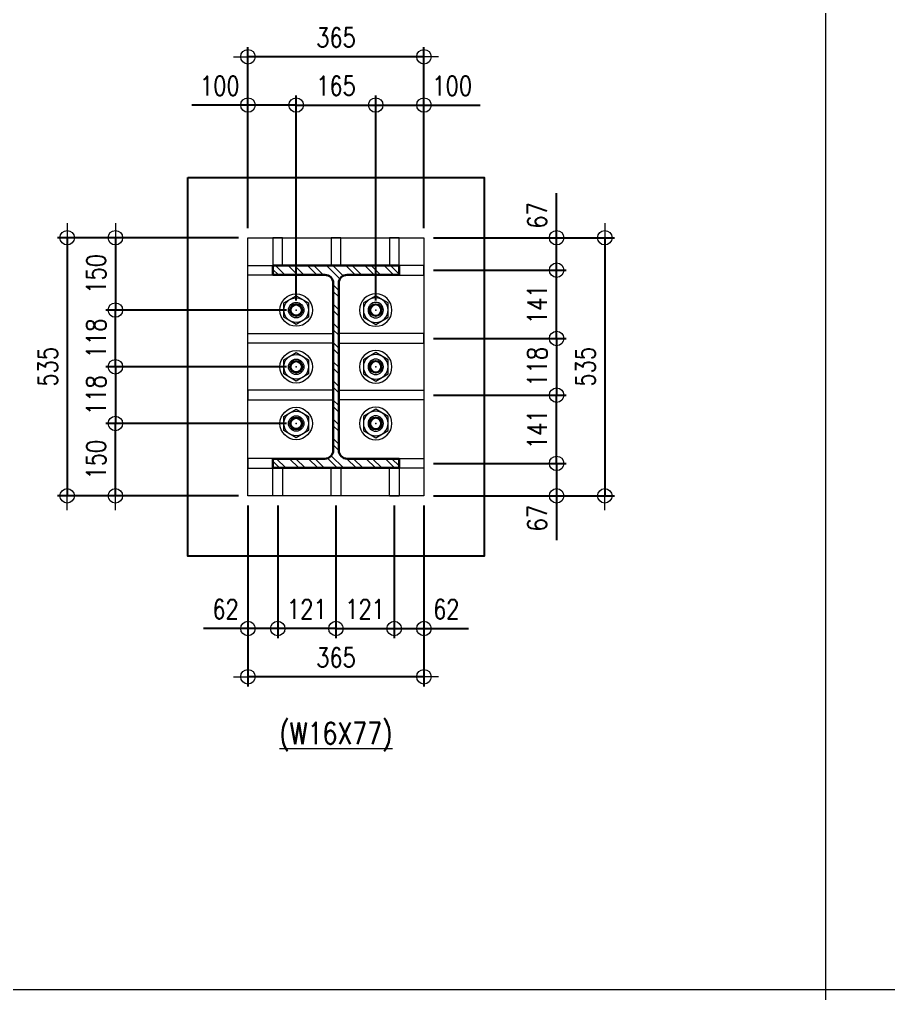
# Model space of a CAD drawing. Header units: millimetres. Extents: x 0 to 437400, y -7936 to 73710.
# Drawn here: x 17768 to 19571, y 4060 to 6079 of the extents above; entities that cross this region are included whole.
import ezdxf

# ---------------------------------------------------------------- set-up
doc = ezdxf.new("R2010")
doc.units = ezdxf.units.MM
doc.header["$LTSCALE"] = 10
doc.header["$MEASUREMENT"] = 0
for name, color, linetype, lineweight in [('BASE PLATE', 5, 'Continuous', 15), ('BOLT', 33, 'Continuous', 20), ('COLUMN', 5, 'Continuous', 30), ('HATCH', 8, 'Continuous', 5), ('PEDESTAL CONCRETE', 3, 'Continuous', 25), ('PLATE', 2, 'Continuous', 18), ('S-ANNO-DIMS', 1, 'Continuous', 5), ('S-Anno-Text', 52, 'Continuous', 15), ('S_Bolt', 9, 'Continuous', 9)]:
    doc.layers.add(name, color=color, linetype=linetype, lineweight=lineweight)
doc.layers.add('GUIDE 000', color=3, linetype='Continuous', lineweight=0, plot=False)
doc.layers.add('S-DETL-GRID', color=62, linetype='Continuous', lineweight=9, plot=False)
doc.styles.add('1', font='simplex.shx', dxfattribs={"width": 0.8, "height": 20})
doc.styles.add('80', font='simplex.shx', dxfattribs={"width": 0.8, "height": 40})
doc.dimstyles.new('DDIM20', dxfattribs={"dimtxt": 40, "dimasz": 0.4, "dimexe": 20, "dimexo": 20, "dimgap": 20, "dimtad": 1, "dimdec": 0, "dimrnd": 1, "dimdsep": 46, "dimtxsty": '80', "dimblk1": 'ESCADIM_ARW', "dimblk2": 'ESCADIM_ARW', "dimsah": 1, "dimcen": 50, "dimclrd": 1, "dimclre": 1, "dimclrt": 52, "dimadec": 0, "dimazin": 0, "dimtfac": 1, "dimtdec": 0, "dimtofl": 0, "dimtmove": 0, "dimatfit": 3, "dimldrblk": 'ESCADIM_ARW', "dimfxl": 1, "dimtolj": 1, "dimtzin": 0, "dimarcsym": 0})

# ---------------------------------------------------------------- blocks, each defined once
blk = doc.blocks.new('A$C2DA53F6D')
blk.add_circle((0, -16.6), 18.9)
at = {"color": 1}
for radius in [9, 6.03]:
    blk.add_circle((0, -16.6), radius, dxfattribs=at)
at = {"layer": 'GUIDE 000'}
blk.add_point((0, -16.6), dxfattribs=at)
at = {"layer": 'S_Bolt', "color": 9, "linetype": 'Continuous', "ltscale": 0.5}
blk.add_lwpolyline([(-14.4, -24.9), (-14.4, -8.3), (0, 0), (14.4, -8.3), (14.4, -24.9), (0, -33.3)], close=True, dxfattribs=at)
at = {"layer": 'S_Bolt', "color": 251, "linetype": 'Continuous', "ltscale": 0.5}
blk.add_circle((0, -16.6), 14.4, dxfattribs=at)
blk = doc.blocks.new('ESCADIM_ARW')
at = {"color": 9}
blk.add_line((75, 0), (-75, 0), dxfattribs=at)
blk.add_circle((0, 0), 37.5, dxfattribs=at)
blk = doc.blocks.new('*D172')
at = {"layer": 'Defpoints', "color": 0, "transparency": 16777216}
for p in [(18242.3, 6002), (18242.3, 5627), (18607.3, 5627)]:
    blk.add_point(p, dxfattribs=at)
at = {"layer": 'S-ANNO-DIMS', "color": 1, "lineweight": -2, "transparency": 16777216}
for p, q in [((18242.3, 5647), (18242.3, 6022)), ((18607.3, 5647), (18607.3, 6022)), ((18606.9, 6002), (18242.7, 6002))]:
    blk.add_line(p, q, dxfattribs=at)
at = {"layer": 'S-ANNO-DIMS', "color": 1, "lineweight": -2, "transparency": 16777216, "xscale": 0.4, "yscale": 0.4, "zscale": 0.4, "rotation": 180}
blk.add_blockref('ESCADIM_ARW', (18242.3, 6002), dxfattribs=at)
at = {"layer": 'S-ANNO-DIMS', "color": 1, "lineweight": -2, "transparency": 16777216, "xscale": 0.4, "yscale": 0.4, "zscale": 0.4}
blk.add_blockref('ESCADIM_ARW', (18607.3, 6002), dxfattribs=at)
at = {"layer": 'S-ANNO-DIMS', "color": 52, "transparency": 16777216, "insert": (18424.8, 6042), "char_height": 40, "attachment_point": 5, "style": '80'}
blk.add_mtext('\\A1;365', dxfattribs=at)
blk = doc.blocks.new('*D173')
at = {"layer": 'Defpoints', "color": 0, "transparency": 16777216}
for p in [(18242.3, 5902), (18242.3, 5627), (18342.3, 5477)]:
    blk.add_point(p, dxfattribs=at)
at = {"layer": 'S-ANNO-DIMS', "color": 1, "lineweight": -2, "transparency": 16777216}
for p, q in [((18242.3, 5647), (18242.3, 5922)), ((18342.3, 5497), (18342.3, 5922)), ((18242.3, 5902), (18125.7, 5902)), ((18341.9, 5902), (18242.7, 5902))]:
    blk.add_line(p, q, dxfattribs=at)
at = {"layer": 'S-ANNO-DIMS', "color": 1, "lineweight": -2, "transparency": 16777216, "xscale": 0.4, "yscale": 0.4, "zscale": 0.4, "rotation": 180}
blk.add_blockref('ESCADIM_ARW', (18242.3, 5902), dxfattribs=at)
at = {"layer": 'S-ANNO-DIMS', "color": 1, "lineweight": -2, "transparency": 16777216, "xscale": 0.4, "yscale": 0.4, "zscale": 0.4}
blk.add_blockref('ESCADIM_ARW', (18342.3, 5902), dxfattribs=at)
at = {"layer": 'S-ANNO-DIMS', "color": 52, "transparency": 16777216, "insert": (18183.8, 5942), "char_height": 40, "attachment_point": 5, "style": '80'}
blk.add_mtext('\\A1;100', dxfattribs=at)
blk = doc.blocks.new('*D174')
at = {"layer": 'Defpoints', "color": 0, "transparency": 16777216}
for p in [(18607.3, 5902), (18607.3, 5627), (18507.3, 5477)]:
    blk.add_point(p, dxfattribs=at)
at = {"layer": 'S-ANNO-DIMS', "color": 1, "lineweight": -2, "transparency": 16777216}
for p, q in [((18507.3, 5497), (18507.3, 5922)), ((18607.3, 5647), (18607.3, 5922)), ((18507.7, 5902), (18606.9, 5902)), ((18607.3, 5902), (18723.8, 5902))]:
    blk.add_line(p, q, dxfattribs=at)
at = {"layer": 'S-ANNO-DIMS', "color": 1, "lineweight": -2, "transparency": 16777216, "xscale": 0.4, "yscale": 0.4, "zscale": 0.4, "rotation": 180}
blk.add_blockref('ESCADIM_ARW', (18507.3, 5902), dxfattribs=at)
at = {"layer": 'S-ANNO-DIMS', "color": 1, "lineweight": -2, "transparency": 16777216, "xscale": 0.4, "yscale": 0.4, "zscale": 0.4}
blk.add_blockref('ESCADIM_ARW', (18607.3, 5902), dxfattribs=at)
at = {"layer": 'S-ANNO-DIMS', "color": 52, "transparency": 16777216, "insert": (18665.7, 5942), "char_height": 40, "attachment_point": 5, "style": '80'}
blk.add_mtext('\\A1;100', dxfattribs=at)
blk = doc.blocks.new('*D175')
at = {"layer": 'Defpoints', "color": 0, "transparency": 16777216}
for p in [(18507.3, 5902), (18342.3, 5477), (18507.3, 5477)]:
    blk.add_point(p, dxfattribs=at)
at = {"layer": 'S-ANNO-DIMS', "color": 1, "lineweight": -2, "transparency": 16777216}
for p, q in [((18342.3, 5497), (18342.3, 5922)), ((18507.3, 5497), (18507.3, 5922)), ((18342.7, 5902), (18506.9, 5902))]:
    blk.add_line(p, q, dxfattribs=at)
at = {"layer": 'S-ANNO-DIMS', "color": 1, "lineweight": -2, "transparency": 16777216, "xscale": 0.4, "yscale": 0.4, "zscale": 0.4, "rotation": 180}
blk.add_blockref('ESCADIM_ARW', (18342.3, 5902), dxfattribs=at)
at = {"layer": 'S-ANNO-DIMS', "color": 1, "lineweight": -2, "transparency": 16777216, "xscale": 0.4, "yscale": 0.4, "zscale": 0.4}
blk.add_blockref('ESCADIM_ARW', (18507.3, 5902), dxfattribs=at)
at = {"layer": 'S-ANNO-DIMS', "color": 52, "transparency": 16777216, "insert": (18424.8, 5942), "char_height": 40, "attachment_point": 5, "style": '80'}
blk.add_mtext('\\A1;165', dxfattribs=at)
blk = doc.blocks.new('*D181')
at = {"layer": 'Defpoints', "color": 0, "transparency": 16777216}
for p in [(18242.3, 5627), (17867.3, 5092), (18242.3, 5092)]:
    blk.add_point(p, dxfattribs=at)
at = {"layer": 'S-ANNO-DIMS', "color": 1, "lineweight": -2, "transparency": 16777216}
for p, q in [((18222.3, 5627), (17847.3, 5627)), ((17867.3, 5626.6), (17867.3, 5092.4)), ((18222.3, 5092), (17847.3, 5092))]:
    blk.add_line(p, q, dxfattribs=at)
at = {"layer": 'S-ANNO-DIMS', "color": 1, "lineweight": -2, "transparency": 16777216, "xscale": 0.4, "yscale": 0.4, "zscale": 0.4}
for p, rotation in [((17867.3, 5627), 90), ((17867.3, 5092), 270)]:
    blk.add_blockref('ESCADIM_ARW', p, dxfattribs=dict(at, rotation=rotation))
at = {"layer": 'S-ANNO-DIMS', "color": 52, "transparency": 16777216, "insert": (17827.3, 5359.5), "char_height": 40, "attachment_point": 5, "rotation": 90, "style": '80'}
blk.add_mtext('\\A1;535', dxfattribs=at)
blk = doc.blocks.new('*D182')
at = {"layer": 'Defpoints', "color": 0, "transparency": 16777216}
for p in [(17967.3, 5242), (18342.3, 5242), (18242.3, 5092)]:
    blk.add_point(p, dxfattribs=at)
at = {"layer": 'S-ANNO-DIMS', "color": 1, "lineweight": -2, "transparency": 16777216}
for p, q in [((18322.3, 5242), (17947.3, 5242)), ((17967.3, 5092.4), (17967.3, 5241.6)), ((18222.3, 5092), (17947.3, 5092))]:
    blk.add_line(p, q, dxfattribs=at)
at = {"layer": 'S-ANNO-DIMS', "color": 1, "lineweight": -2, "transparency": 16777216, "xscale": 0.4, "yscale": 0.4, "zscale": 0.4}
for p, rotation in [((17967.3, 5242), 90), ((17967.3, 5092), 270)]:
    blk.add_blockref('ESCADIM_ARW', p, dxfattribs=dict(at, rotation=rotation))
at = {"layer": 'S-ANNO-DIMS', "color": 52, "transparency": 16777216, "insert": (17927.3, 5167), "char_height": 40, "attachment_point": 5, "rotation": 90, "style": '80'}
blk.add_mtext('\\A1;150', dxfattribs=at)
blk = doc.blocks.new('*D183')
at = {"layer": 'Defpoints', "color": 0, "transparency": 16777216}
for p in [(18342.3, 5359.5), (17967.3, 5242), (18342.3, 5242)]:
    blk.add_point(p, dxfattribs=at)
at = {"layer": 'S-ANNO-DIMS', "color": 1, "lineweight": -2, "transparency": 16777216}
for p, q in [((18322.3, 5359.5), (17947.3, 5359.5)), ((17967.3, 5359.1), (17967.3, 5242.4)), ((18322.3, 5242), (17947.3, 5242))]:
    blk.add_line(p, q, dxfattribs=at)
at = {"layer": 'S-ANNO-DIMS', "color": 1, "lineweight": -2, "transparency": 16777216, "xscale": 0.4, "yscale": 0.4, "zscale": 0.4}
for p, rotation in [((17967.3, 5359.5), 90), ((17967.3, 5242), 270)]:
    blk.add_blockref('ESCADIM_ARW', p, dxfattribs=dict(at, rotation=rotation))
at = {"layer": 'S-ANNO-DIMS', "color": 52, "transparency": 16777216, "insert": (17927.3, 5300.7), "char_height": 40, "attachment_point": 5, "rotation": 90, "style": '80'}
blk.add_mtext('\\A1;118', dxfattribs=at)
blk = doc.blocks.new('*D184')
at = {"layer": 'Defpoints', "color": 0, "transparency": 16777216}
for p in [(18242.3, 5627), (17967.3, 5477), (18342.3, 5477)]:
    blk.add_point(p, dxfattribs=at)
at = {"layer": 'S-ANNO-DIMS', "color": 1, "lineweight": -2, "transparency": 16777216}
for p, q in [((18222.3, 5627), (17947.3, 5627)), ((17967.3, 5626.6), (17967.3, 5477.4)), ((18322.3, 5477), (17947.3, 5477))]:
    blk.add_line(p, q, dxfattribs=at)
at = {"layer": 'S-ANNO-DIMS', "color": 1, "lineweight": -2, "transparency": 16777216, "xscale": 0.4, "yscale": 0.4, "zscale": 0.4}
for p, rotation in [((17967.3, 5627), 90), ((17967.3, 5477), 270)]:
    blk.add_blockref('ESCADIM_ARW', p, dxfattribs=dict(at, rotation=rotation))
at = {"layer": 'S-ANNO-DIMS', "color": 52, "transparency": 16777216, "insert": (17927.3, 5552), "char_height": 40, "attachment_point": 5, "rotation": 90, "style": '80'}
blk.add_mtext('\\A1;150', dxfattribs=at)
blk = doc.blocks.new('*D185')
at = {"layer": 'Defpoints', "color": 0, "transparency": 16777216}
for p in [(17967.3, 5477), (18342.3, 5477), (18342.3, 5359.5)]:
    blk.add_point(p, dxfattribs=at)
at = {"layer": 'S-ANNO-DIMS', "color": 1, "lineweight": -2, "transparency": 16777216}
for p, q in [((18322.3, 5477), (17947.3, 5477)), ((17967.3, 5359.9), (17967.3, 5476.6)), ((18322.3, 5359.5), (17947.3, 5359.5))]:
    blk.add_line(p, q, dxfattribs=at)
at = {"layer": 'S-ANNO-DIMS', "color": 1, "lineweight": -2, "transparency": 16777216, "xscale": 0.4, "yscale": 0.4, "zscale": 0.4}
for p, rotation in [((17967.3, 5477), 90), ((17967.3, 5359.5), 270)]:
    blk.add_blockref('ESCADIM_ARW', p, dxfattribs=dict(at, rotation=rotation))
at = {"layer": 'S-ANNO-DIMS', "color": 52, "transparency": 16777216, "insert": (17927.3, 5418.2), "char_height": 40, "attachment_point": 5, "rotation": 90, "style": '80'}
blk.add_mtext('\\A1;118', dxfattribs=at)
blk = doc.blocks.new('*D186')
at = {"layer": 'Defpoints', "color": 0, "transparency": 16777216}
for p in [(18242.3, 5092), (18607.3, 5092), (18242.3, 4717)]:
    blk.add_point(p, dxfattribs=at)
at = {"layer": 'S-ANNO-DIMS', "color": 1, "lineweight": -2, "transparency": 16777216}
for p, q in [((18242.3, 5072), (18242.3, 4697)), ((18607.3, 5072), (18607.3, 4697)), ((18606.9, 4717), (18242.7, 4717))]:
    blk.add_line(p, q, dxfattribs=at)
at = {"layer": 'S-ANNO-DIMS', "color": 1, "lineweight": -2, "transparency": 16777216, "xscale": 0.4, "yscale": 0.4, "zscale": 0.4, "rotation": 180}
blk.add_blockref('ESCADIM_ARW', (18242.3, 4717), dxfattribs=at)
at = {"layer": 'S-ANNO-DIMS', "color": 1, "lineweight": -2, "transparency": 16777216, "xscale": 0.4, "yscale": 0.4, "zscale": 0.4}
blk.add_blockref('ESCADIM_ARW', (18607.3, 4717), dxfattribs=at)
at = {"layer": 'S-ANNO-DIMS', "color": 52, "transparency": 16777216, "insert": (18424.8, 4757), "char_height": 40, "attachment_point": 5, "style": '80'}
blk.add_mtext('\\A1;365', dxfattribs=at)
blk = doc.blocks.new('*D187')
at = {"layer": 'Defpoints', "color": 0, "transparency": 16777216}
for p in [(18304, 5092), (18424.8, 5092), (18304, 4817)]:
    blk.add_point(p, dxfattribs=at)
at = {"layer": 'S-ANNO-DIMS', "color": 1, "lineweight": -2, "transparency": 16777216}
for p, q in [((18304, 5072), (18304, 4797)), ((18424.8, 5072), (18424.8, 4797)), ((18424.4, 4817), (18304.4, 4817))]:
    blk.add_line(p, q, dxfattribs=at)
at = {"layer": 'S-ANNO-DIMS', "color": 1, "lineweight": -2, "transparency": 16777216, "xscale": 0.4, "yscale": 0.4, "zscale": 0.4, "rotation": 180}
blk.add_blockref('ESCADIM_ARW', (18304, 4817), dxfattribs=at)
at = {"layer": 'S-ANNO-DIMS', "color": 1, "lineweight": -2, "transparency": 16777216, "xscale": 0.4, "yscale": 0.4, "zscale": 0.4}
blk.add_blockref('ESCADIM_ARW', (18424.8, 4817), dxfattribs=at)
at = {"layer": 'S-ANNO-DIMS', "color": 52, "transparency": 16777216, "insert": (18364.4, 4857), "char_height": 40, "attachment_point": 5, "style": '80'}
blk.add_mtext('\\A1;121', dxfattribs=at)
blk = doc.blocks.new('*D188')
at = {"layer": 'Defpoints', "color": 0, "transparency": 16777216}
for p in [(18545.5, 5091.7), (18607.3, 5092), (18607.3, 4817)]:
    blk.add_point(p, dxfattribs=at)
at = {"layer": 'S-ANNO-DIMS', "color": 1, "lineweight": -2, "transparency": 16777216}
for p, q in [((18545.5, 5071.7), (18545.5, 4797)), ((18607.3, 5072), (18607.3, 4797)), ((18545.9, 4817), (18606.9, 4817)), ((18607.3, 4817), (18699.5, 4817))]:
    blk.add_line(p, q, dxfattribs=at)
at = {"layer": 'S-ANNO-DIMS', "color": 1, "lineweight": -2, "transparency": 16777216, "xscale": 0.4, "yscale": 0.4, "zscale": 0.4, "rotation": 180}
blk.add_blockref('ESCADIM_ARW', (18545.5, 4817), dxfattribs=at)
at = {"layer": 'S-ANNO-DIMS', "color": 1, "lineweight": -2, "transparency": 16777216, "xscale": 0.4, "yscale": 0.4, "zscale": 0.4}
blk.add_blockref('ESCADIM_ARW', (18607.3, 4817), dxfattribs=at)
at = {"layer": 'S-ANNO-DIMS', "color": 52, "transparency": 16777216, "insert": (18653.6, 4857), "char_height": 40, "attachment_point": 5, "style": '80'}
blk.add_mtext('\\A1;62', dxfattribs=at)
blk = doc.blocks.new('*D189')
at = {"layer": 'Defpoints', "color": 0, "transparency": 16777216}
for p in [(18424.8, 5092), (18545.5, 5091.7), (18545.5, 4817)]:
    blk.add_point(p, dxfattribs=at)
at = {"layer": 'S-ANNO-DIMS', "color": 1, "lineweight": -2, "transparency": 16777216}
for p, q in [((18424.8, 5072), (18424.8, 4797)), ((18545.5, 5071.7), (18545.5, 4797)), ((18425.2, 4817), (18545.1, 4817))]:
    blk.add_line(p, q, dxfattribs=at)
at = {"layer": 'S-ANNO-DIMS', "color": 1, "lineweight": -2, "transparency": 16777216, "xscale": 0.4, "yscale": 0.4, "zscale": 0.4, "rotation": 180}
blk.add_blockref('ESCADIM_ARW', (18424.8, 4817), dxfattribs=at)
at = {"layer": 'S-ANNO-DIMS', "color": 1, "lineweight": -2, "transparency": 16777216, "xscale": 0.4, "yscale": 0.4, "zscale": 0.4}
blk.add_blockref('ESCADIM_ARW', (18545.5, 4817), dxfattribs=at)
at = {"layer": 'S-ANNO-DIMS', "color": 52, "transparency": 16777216, "insert": (18485.1, 4857), "char_height": 40, "attachment_point": 5, "style": '80'}
blk.add_mtext('\\A1;121', dxfattribs=at)
blk = doc.blocks.new('*D190')
at = {"layer": 'Defpoints', "color": 0, "transparency": 16777216}
for p in [(18242.3, 5092), (18304, 5091.7), (18242.3, 4817)]:
    blk.add_point(p, dxfattribs=at)
at = {"layer": 'S-ANNO-DIMS', "color": 1, "lineweight": -2, "transparency": 16777216}
for p, q in [((18242.3, 5072), (18242.3, 4797)), ((18304, 5071.7), (18304, 4797)), ((18242.3, 4817), (18150, 4817)), ((18303.6, 4817), (18242.7, 4817))]:
    blk.add_line(p, q, dxfattribs=at)
at = {"layer": 'S-ANNO-DIMS', "color": 1, "lineweight": -2, "transparency": 16777216, "xscale": 0.4, "yscale": 0.4, "zscale": 0.4, "rotation": 180}
blk.add_blockref('ESCADIM_ARW', (18242.3, 4817), dxfattribs=at)
at = {"layer": 'S-ANNO-DIMS', "color": 1, "lineweight": -2, "transparency": 16777216, "xscale": 0.4, "yscale": 0.4, "zscale": 0.4}
blk.add_blockref('ESCADIM_ARW', (18304, 4817), dxfattribs=at)
at = {"layer": 'S-ANNO-DIMS', "color": 52, "transparency": 16777216, "insert": (18195.9, 4857), "char_height": 40, "attachment_point": 5, "style": '80'}
blk.add_mtext('\\A1;62', dxfattribs=at)
blk = doc.blocks.new('*D211')
at = {"layer": 'Defpoints', "color": 0, "transparency": 16777216}
for p in [(18607.3, 5627), (18607.3, 5092), (18982.3, 5092)]:
    blk.add_point(p, dxfattribs=at)
at = {"layer": 'S-ANNO-DIMS', "color": 1, "lineweight": -2, "transparency": 16777216}
for p, q in [((18627.3, 5627), (19002.3, 5627)), ((18982.3, 5626.6), (18982.3, 5092.4)), ((18627.3, 5092), (19002.3, 5092))]:
    blk.add_line(p, q, dxfattribs=at)
at = {"layer": 'S-ANNO-DIMS', "color": 1, "lineweight": -2, "transparency": 16777216, "xscale": 0.4, "yscale": 0.4, "zscale": 0.4}
for p, rotation in [((18982.3, 5627), 90), ((18982.3, 5092), 270)]:
    blk.add_blockref('ESCADIM_ARW', p, dxfattribs=dict(at, rotation=rotation))
at = {"layer": 'S-ANNO-DIMS', "color": 52, "transparency": 16777216, "insert": (18942.3, 5359.5), "char_height": 40, "attachment_point": 5, "rotation": 90, "style": '80'}
blk.add_mtext('\\A1;535', dxfattribs=at)
blk = doc.blocks.new('*D212')
at = {"layer": 'Defpoints', "color": 0, "transparency": 16777216}
for p in [(18607.3, 5300.7), (18882.3, 5300.7), (18607.3, 5159.3)]:
    blk.add_point(p, dxfattribs=at)
at = {"layer": 'S-ANNO-DIMS', "color": 1, "lineweight": -2, "transparency": 16777216}
for p, q in [((18627.3, 5300.7), (18902.3, 5300.7)), ((18882.3, 5159.7), (18882.3, 5300.3)), ((18627.3, 5159.3), (18902.3, 5159.3))]:
    blk.add_line(p, q, dxfattribs=at)
at = {"layer": 'S-ANNO-DIMS', "color": 1, "lineweight": -2, "transparency": 16777216, "xscale": 0.4, "yscale": 0.4, "zscale": 0.4}
for p, rotation in [((18882.3, 5300.7), 90), ((18882.3, 5159.3), 270)]:
    blk.add_blockref('ESCADIM_ARW', p, dxfattribs=dict(at, rotation=rotation))
at = {"layer": 'S-ANNO-DIMS', "color": 52, "transparency": 16777216, "insert": (18842.3, 5230), "char_height": 40, "attachment_point": 5, "rotation": 90, "style": '80'}
blk.add_mtext('\\A1;141', dxfattribs=at)
blk = doc.blocks.new('*D213')
at = {"layer": 'Defpoints', "color": 0, "transparency": 16777216}
for p in [(18607.3, 5418.2), (18607.3, 5300.7), (18882.3, 5300.7)]:
    blk.add_point(p, dxfattribs=at)
at = {"layer": 'S-ANNO-DIMS', "color": 1, "lineweight": -2, "transparency": 16777216}
for p, q in [((18627.3, 5418.2), (18902.3, 5418.2)), ((18882.3, 5417.8), (18882.3, 5301.1)), ((18627.3, 5300.7), (18902.3, 5300.7))]:
    blk.add_line(p, q, dxfattribs=at)
at = {"layer": 'S-ANNO-DIMS', "color": 1, "lineweight": -2, "transparency": 16777216, "xscale": 0.4, "yscale": 0.4, "zscale": 0.4}
for p, rotation in [((18882.3, 5418.2), 90), ((18882.3, 5300.7), 270)]:
    blk.add_blockref('ESCADIM_ARW', p, dxfattribs=dict(at, rotation=rotation))
at = {"layer": 'S-ANNO-DIMS', "color": 52, "transparency": 16777216, "insert": (18842.3, 5359.5), "char_height": 40, "attachment_point": 5, "rotation": 90, "style": '80'}
blk.add_mtext('\\A1;118', dxfattribs=at)
blk = doc.blocks.new('*D214')
at = {"layer": 'Defpoints', "color": 0, "transparency": 16777216}
for p in [(18607.3, 5627), (18882.3, 5627), (18607.3, 5559.7)]:
    blk.add_point(p, dxfattribs=at)
at = {"layer": 'S-ANNO-DIMS', "color": 1, "lineweight": -2, "transparency": 16777216}
for p, q in [((18882.3, 5627), (18882.3, 5719.2)), ((18627.3, 5627), (18902.3, 5627)), ((18882.3, 5560.1), (18882.3, 5626.6)), ((18627.3, 5559.7), (18902.3, 5559.7))]:
    blk.add_line(p, q, dxfattribs=at)
at = {"layer": 'S-ANNO-DIMS', "color": 1, "lineweight": -2, "transparency": 16777216, "xscale": 0.4, "yscale": 0.4, "zscale": 0.4}
for p, rotation in [((18882.3, 5627), 90), ((18882.3, 5559.7), 270)]:
    blk.add_blockref('ESCADIM_ARW', p, dxfattribs=dict(at, rotation=rotation))
at = {"layer": 'S-ANNO-DIMS', "color": 52, "transparency": 16777216, "insert": (18842.3, 5673.3), "char_height": 40, "attachment_point": 5, "rotation": 90, "style": '80'}
blk.add_mtext('\\A1;67', dxfattribs=at)
blk = doc.blocks.new('*D215')
at = {"layer": 'Defpoints', "color": 0, "transparency": 16777216}
for p in [(18607.3, 5559.7), (18882.3, 5559.7), (18607.3, 5418.2)]:
    blk.add_point(p, dxfattribs=at)
at = {"layer": 'S-ANNO-DIMS', "color": 1, "lineweight": -2, "transparency": 16777216}
for p, q in [((18627.3, 5559.7), (18902.3, 5559.7)), ((18882.3, 5418.6), (18882.3, 5559.3)), ((18627.3, 5418.2), (18902.3, 5418.2))]:
    blk.add_line(p, q, dxfattribs=at)
at = {"layer": 'S-ANNO-DIMS', "color": 1, "lineweight": -2, "transparency": 16777216, "xscale": 0.4, "yscale": 0.4, "zscale": 0.4}
for p, rotation in [((18882.3, 5559.7), 90), ((18882.3, 5418.2), 270)]:
    blk.add_blockref('ESCADIM_ARW', p, dxfattribs=dict(at, rotation=rotation))
at = {"layer": 'S-ANNO-DIMS', "color": 52, "transparency": 16777216, "insert": (18842.3, 5489), "char_height": 40, "attachment_point": 5, "rotation": 90, "style": '80'}
blk.add_mtext('\\A1;141', dxfattribs=at)
blk = doc.blocks.new('*D216')
at = {"layer": 'Defpoints', "color": 0, "transparency": 16777216}
for p in [(18607.3, 5159.3), (18607.3, 5092), (18882.3, 5092)]:
    blk.add_point(p, dxfattribs=at)
at = {"layer": 'S-ANNO-DIMS', "color": 1, "lineweight": -2, "transparency": 16777216}
for p, q in [((18627.3, 5159.3), (18902.3, 5159.3)), ((18882.3, 5158.9), (18882.3, 5092.4)), ((18627.3, 5092), (18902.3, 5092)), ((18882.3, 5092), (18882.3, 4999.8))]:
    blk.add_line(p, q, dxfattribs=at)
at = {"layer": 'S-ANNO-DIMS', "color": 1, "lineweight": -2, "transparency": 16777216, "xscale": 0.4, "yscale": 0.4, "zscale": 0.4}
for p, rotation in [((18882.3, 5159.3), 90), ((18882.3, 5092), 270)]:
    blk.add_blockref('ESCADIM_ARW', p, dxfattribs=dict(at, rotation=rotation))
at = {"layer": 'S-ANNO-DIMS', "color": 52, "transparency": 16777216, "insert": (18842.3, 5045.7), "char_height": 40, "attachment_point": 5, "rotation": 90, "style": '80'}
blk.add_mtext('\\A1;67', dxfattribs=at)

msp = doc.modelspace()

# ---------------------------------------------------------------- hatches: boundary and pattern name
at = {"layer": 'HATCH'}
h = msp.add_hatch(dxfattribs=at)
h.set_pattern_fill('ANSI32', color=256, scale=75, angle=90, style=0)
h.set_pattern_definition([(135, (-12736.25, -15593), (-19.887378, -19.887378), []), (135, (-12736.25, -15579.742), (-19.887378, -19.887378), [])])
edge = h.paths.add_edge_path()
edge.add_line((18424.75, 5149.69599), (18294.0035, 5149.69599))
edge.add_line((18294.0035, 5149.69599), (18294.0035, 5168.99999))
edge.add_line((18294.0035, 5168.99999), (18401.763, 5168.99999))
edge.add_arc((18401.763, 5186.20849), 17.2085, 270, 360)
edge.add_line((18418.9715, 5186.20849), (18418.9715, 5532.79149))
edge.add_arc((18401.763, 5532.79149), 17.2085, 0, 90)
edge.add_line((18401.763, 5549.99999), (18294.0035, 5549.99999))
edge.add_line((18294.0035, 5549.99999), (18294.0035, 5569.30399))
edge.add_line((18294.0035, 5569.30399), (18555.4965, 5569.30399))
edge.add_line((18555.4965, 5569.30399), (18555.4965, 5549.99999))
edge.add_line((18555.4965, 5549.99999), (18447.737, 5549.99999))
edge.add_arc((18447.737, 5532.79149), 17.2085, 90, 180)
edge.add_line((18430.5285, 5532.79149), (18430.5285, 5186.20849))
edge.add_arc((18447.737, 5186.20849), 17.2085, 180, 270)
edge.add_line((18447.737, 5168.99999), (18555.4965, 5168.99999))
edge.add_line((18555.4965, 5168.99999), (18555.4965, 5149.69599))
edge.add_line((18555.4965, 5149.69599), (18424.75, 5149.69599))

# ---------------------------------------------------------------- linework, layer by layer
for centre in [(18342.25, 5476.99999), (18507.25, 5476.99999), (18342.25, 5359.49999), (18507.25, 5359.49999), (18342.25, 5241.99999), (18507.25, 5241.99999)]:
    msp.add_circle(centre, 12.5)
at = {"layer": 'BASE PLATE'}
msp.add_lwpolyline([(18242.25, 5626.99999), (18607.25, 5626.99999), (18607.25, 5091.99999), (18242.25, 5091.99999)], close=True, dxfattribs=at)
msp.add_lwpolyline([(18242.25, 5626.99999), (18607.25, 5626.99999), (18607.25, 5091.99999), (18242.25, 5091.99999)], close=True, dxfattribs=at)
at = {"layer": 'COLUMN'}
msp.add_lwpolyline([(18424.75, 5149.69599), (18294.0035, 5149.69599), (18294.0035, 5168.99999), (18401.763, 5168.99999, 0.4142135624), (18418.9715, 5186.20849), (18418.9715, 5532.79149, 0.4142135624), (18401.763, 5549.99999), (18294.0035, 5549.99999), (18294.0035, 5569.30399), (18555.4965, 5569.30399), (18555.4965, 5549.99999), (18447.737, 5549.99999, 0.4142135624), (18430.5285, 5532.79149), (18430.5285, 5186.20849, 0.4142135624), (18447.737, 5168.99999), (18555.4965, 5168.99999), (18555.4965, 5149.69599), (18424.75, 5149.69599)], format="xyb", dxfattribs=at)
at = {"layer": 'PEDESTAL CONCRETE'}
msp.add_lwpolyline([(18117.25, 5751.99999), (18732.25, 5751.99999), (18732.25, 4966.99999), (18117.25, 4966.99999)], close=True, dxfattribs=at)
at = {"layer": 'PLATE'}
for points in [[(18294.0035, 5569.30399), (18314.0035, 5569.30399), (18314.0035, 5626.99999), (18294.0035, 5626.99999)], [(18414.75, 5569.30399), (18434.75, 5569.30399), (18434.75, 5626.99999), (18414.75, 5626.99999)], [(18535.4965, 5568.95599), (18555.4965, 5568.95599), (18555.4965, 5626.65199), (18535.4965, 5626.65199)], [(18242.25, 5549.65199), (18242.25, 5569.65199), (18294.0035, 5569.65199), (18294.0035, 5549.65199)], [(18607.25, 5549.65199), (18607.25, 5569.65199), (18555.4965, 5569.65199), (18555.4965, 5549.65199)], [(18242.25, 5408.24999), (18242.25, 5428.24999), (18418.9715, 5428.24999), (18418.9715, 5408.24999)], [(18607.25, 5408.24999), (18607.25, 5428.24999), (18430.5285, 5428.24999), (18430.5285, 5408.24999)], [(18242.25, 5310.74999), (18242.25, 5290.74999), (18418.9715, 5290.74999), (18418.9715, 5310.74999)], [(18607.25, 5310.74999), (18607.25, 5290.74999), (18430.5285, 5290.74999), (18430.5285, 5310.74999)], [(18242.25, 5169.34799), (18242.25, 5149.34799), (18294.0035, 5149.34799), (18294.0035, 5169.34799)], [(18607.25, 5169.34799), (18607.25, 5149.34799), (18555.4965, 5149.34799), (18555.4965, 5169.34799)], [(18294.0035, 5149.69599), (18314.0035, 5149.69599), (18314.0035, 5091.99999), (18294.0035, 5091.99999)], [(18414.75, 5149.69599), (18434.75, 5149.69599), (18434.75, 5091.99999), (18414.75, 5091.99999)], [(18535.4965, 5149.34799), (18555.4965, 5149.34799), (18555.4965, 5091.65199), (18535.4965, 5091.65199)]]:
    msp.add_lwpolyline(points, close=True, dxfattribs=at)
at = {"layer": 'S-DETL-GRID'}
for p, q in [((19440, 10169.99998), (19440, 0)), ((29160, 4067.99999), (14580, 4067.99999))]:
    msp.add_line(p, q, dxfattribs=at)

# ---------------------------------------------------------------- block references
at = {"layer": 'BOLT', "rotation": 180}
for p, xscale, yscale, zscale in [((18342.25, 5447.43913), 1.77777765819833, 1.77777765819833, 1.77777765819833), ((18507.25, 5447.43913), -1.77777765819833, 1.77777765818014, 1.777777658143876), ((18342.25, 5329.93913), 1.77777765819833, 1.77777765819833, 1.77777765819833), ((18507.25, 5329.93913), -1.77777765819833, 1.77777765818014, 1.777777658143876), ((18342.25, 5212.43913), 1.77777765819833, 1.77777765819833, 1.77777765819833), ((18507.25, 5212.43913), -1.77777765819833, 1.77777765818014, 1.777777658143876)]:
    msp.add_blockref('A$C2DA53F6D', p, dxfattribs=dict(at, xscale=xscale, yscale=yscale, zscale=zscale))

# ---------------------------------------------------------------- texts
at = {"layer": 'S-Anno-Text', "color": 4, "insert": (18424.75, 4592.49999), "char_height": 45, "width": 1019.9969191, "attachment_point": 5, "style": '1'}
msp.add_mtext('{\\L(W16X77)}', dxfattribs=at)

# ---------------------------------------------------------------- dimensions: what is measured, and where the dimension line sits
at = {"layer": 'S-ANNO-DIMS'}
for base, p1, p2, picture, middle in [((18242.25, 6001.99999), (18607.25, 5626.99999), (18242.25, 5626.99999), '*D172', (18424.75, 6041.99999)), ((18242.25, 5901.99999), (18342.25, 5476.99999), (18242.25, 5626.99999), '*D173', (18183.75476, 5941.99999)), ((18242.25, 4816.99999), (18304.0035, 5091.65199), (18242.25, 5091.99999), '*D190', (18195.94524, 4856.99999)), ((18242.25, 4716.99999), (18607.25, 5091.99999), (18242.25, 5091.99999), '*D186', (18424.75, 4756.99999)), ((18304.0035, 4816.99999), (18424.75, 5091.99999), (18304.0035, 5091.99999), '*D187', (18364.37675, 4856.99999))]:
    dim = msp.add_linear_dim(base=base, p1=p1, p2=p2, dimstyle='DDIM20', dxfattribs=at)
    dim.commit()
    dim.dimension.update_dxf_attribs({"geometry": picture, "text_midpoint": middle})
for base, p1, p2, angle, picture, middle in [((18507.25, 5901.99999), (18342.25, 5476.99999), (18507.25, 5476.99999), 180, '*D175', (18424.75, 5941.99999)), ((18607.25, 5901.99999), (18507.25, 5476.99999), (18607.25, 5626.99999), 180, '*D174', (18665.74524, 5941.99999)), ((18882.25, 5626.99999), (18607.25, 5559.65199), (18607.25, 5626.99999), 270, '*D214', (18842.25, 5673.30475)), ((17867.25, 5091.99999), (18242.25, 5626.99999), (18242.25, 5091.99999), 90, '*D181', (17827.25, 5359.49999)), ((17967.25, 5476.99999), (18242.25, 5626.99999), (18342.25, 5476.99999), 90, '*D184', (17927.25, 5551.99999)), ((18982.25, 5091.99999), (18607.25, 5626.99999), (18607.25, 5091.99999), 90, '*D211', (18942.25, 5359.49999)), ((18882.25, 5559.65199), (18607.25, 5418.24999), (18607.25, 5559.65199), 270, '*D215', (18842.25, 5488.95099)), ((17967.250000002, 5476.9999907273), (18342.250000002, 5359.4999907273), (18342.250000002, 5476.9999907273), 270, '*D185', (17927.250000002, 5418.2499907273)), ((18882.250000002, 5300.7499907269), (18607.2500000021, 5418.249990727), (18607.2500000021, 5300.7499907269), 90, '*D213', (18842.250000002, 5359.499990727)), ((17967.250000002, 5241.9999907273), (18342.250000002, 5359.4999907273), (18342.250000002, 5241.9999907273), 90, '*D183', (17927.250000002, 5300.7499907273)), ((18882.25, 5300.74999), (18607.25, 5159.34799), (18607.25, 5300.74999), 270, '*D212', (18842.25, 5230.04899)), ((17967.25, 5241.99999), (18242.25, 5091.99999), (18342.25, 5241.99999), 270, '*D182', (17927.25, 5166.99999)), ((18882.25, 5091.99999), (18607.25, 5159.34799), (18607.25, 5091.99999), 90, '*D216', (18842.25, 5045.69523)), ((18545.4965, 4816.99999), (18424.75, 5091.99999), (18545.4965, 5091.65199), 180, '*D189', (18485.12325, 4856.99999)), ((18607.25, 4816.99999), (18545.4965, 5091.65199), (18607.25, 5091.99999), 180, '*D188', (18653.55476, 4856.99999))]:
    dim = msp.add_linear_dim(base=base, p1=p1, p2=p2, angle=angle, dimstyle='DDIM20', dxfattribs=at)
    dim.commit()
    dim.dimension.update_dxf_attribs({"geometry": picture, "text_midpoint": middle})

doc.saveas('drawing.dxf')
